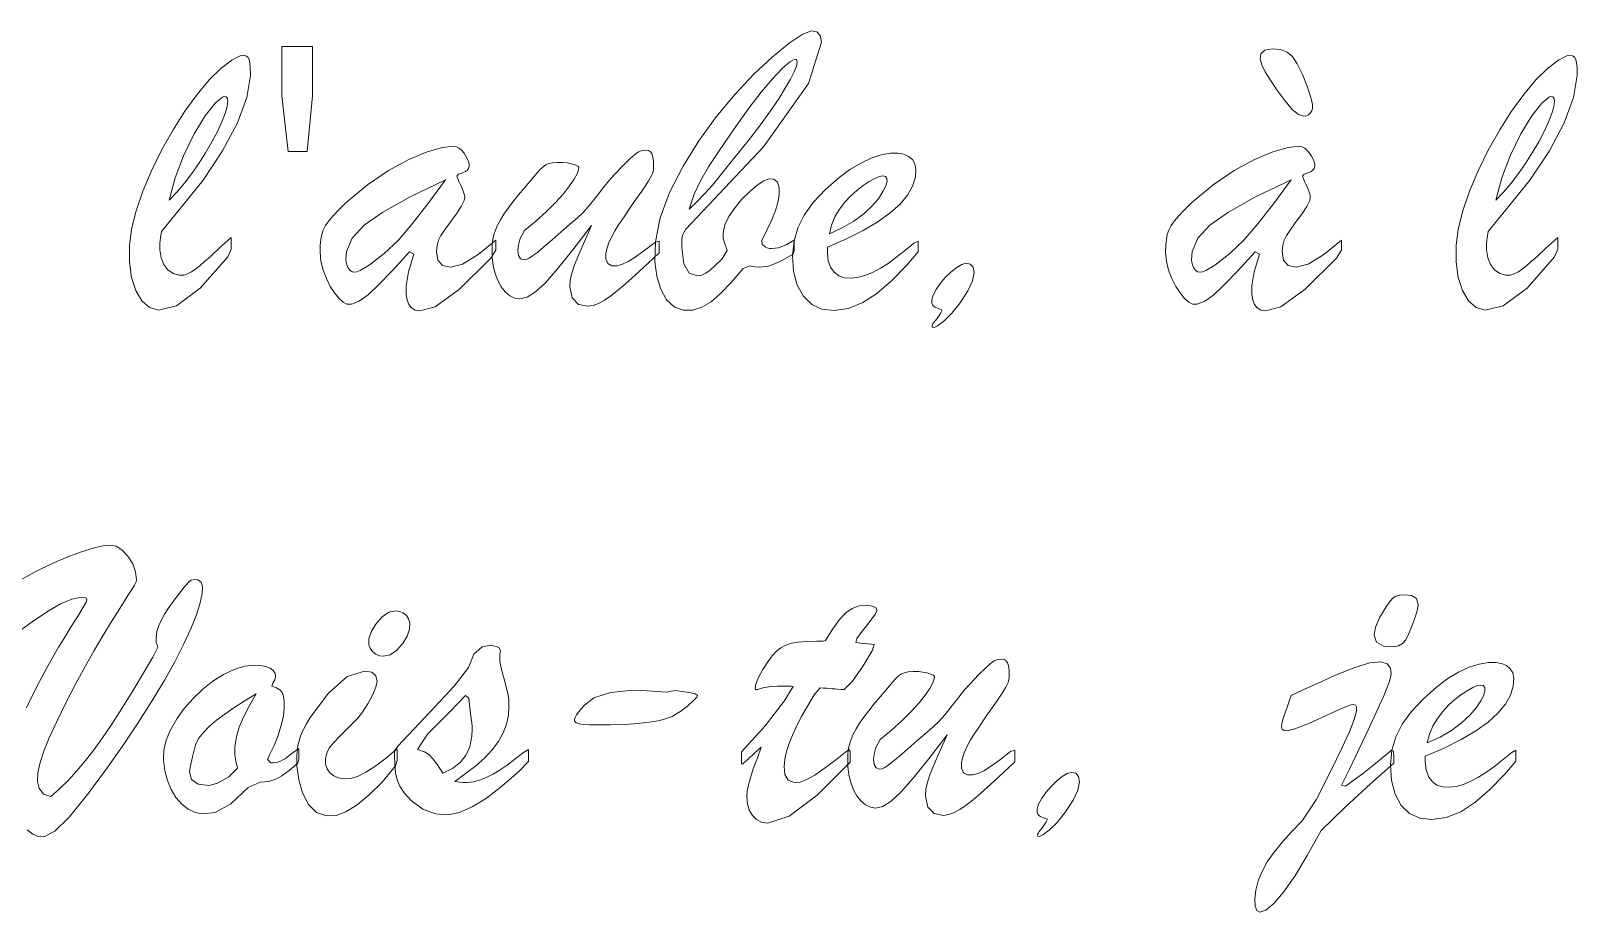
# Model space of a CAD drawing. Header units: inches. Extents: x 3 to 112, y 4 to 120.
# Drawn here: x 28.53 to 50.95, y 107.01 to 119.78 of the extents above; entities that cross this region are included whole.
import ezdxf

# ---------------------------------------------------------------- set-up
doc = ezdxf.new("R2010")
doc.units = ezdxf.units.IN
doc.header["$MEASUREMENT"] = 0
doc.layers.add('Calque 1', color=7, linetype='Continuous')

msp = doc.modelspace()

# ---------------------------------------------------------------- linework, layer by layer
at = {"layer": 'Calque 1', "lineweight": 0}
for points in [[(39.599, 116.748), (39.599, 116.695), (39.599, 116.599), (39.583, 116.543), (39.387, 116.434), (39.223, 116.372), (39.096, 116.355), (39.027, 116.36), (38.955, 116.373), (38.856, 116.337), (38.684, 116.134), (38.53, 115.974), (38.394, 115.856), (38.261, 115.777), (38.128, 115.735), (37.989, 115.731), (37.856, 115.78), (37.747, 115.883), (37.663, 116.039), (37.607, 116.227), (37.579, 116.44), (37.585, 116.725), (37.654, 117.071), (37.789, 117.438), (37.986, 117.818), (38.213, 118.184), (38.468, 118.533), (38.743, 118.861), (39.014, 119.15), (39.279, 119.4), (39.524, 119.6), (39.713, 119.726), (39.845, 119.778), (39.925, 119.765), (39.973, 119.711), (39.992, 119.615), (39.806, 119.016), (39.151, 118.099), (38.026, 116.908), (37.972, 116.812), (37.97, 116.739), (37.969, 116.636), (37.997, 116.404), (38.077, 116.27), (38.198, 116.232), (38.257, 116.242), (38.318, 116.269), (38.378, 116.312), (38.454, 116.38), (38.552, 116.479), (38.626, 116.599), (38.59, 116.695), (38.57, 116.771), (38.568, 116.849), (38.594, 116.967), (38.652, 117.091), (38.74, 117.221), (38.84, 117.341), (38.949, 117.449), (39.063, 117.542), (39.159, 117.605), (39.234, 117.636), (39.302, 117.633), (39.356, 117.589), (39.381, 117.504), (39.379, 117.402), (39.361, 117.295), (39.326, 117.176), (39.274, 117.044), (39.208, 116.9), (39.127, 116.743), (39.132, 116.685), (39.161, 116.663), (39.184, 116.647), (39.208, 116.635), (39.238, 116.628), (39.275, 116.625), (39.369, 116.637), (39.479, 116.678)], [(46.984, 118.543), (46.907, 118.568), (46.818, 118.642), (46.713, 118.772), (46.597, 118.927), (46.501, 119.065), (46.425, 119.185), (46.375, 119.286), (46.353, 119.369), (46.362, 119.446), (46.42, 119.5), (46.528, 119.521), (46.646, 119.51), (46.744, 119.472), (46.821, 119.406), (46.892, 119.301), (46.966, 119.149), (47.039, 118.964), (47.087, 118.816), (47.111, 118.711), (47.112, 118.657), (47.102, 118.621), (47.083, 118.59), (47.055, 118.564), (47.023, 118.548)], [(31.433, 116.787), (31.433, 116.726), (31.433, 116.615), (31.387, 116.506), (30.988, 116.051), (30.644, 115.795), (30.382, 115.735), (30.25, 115.774), (30.14, 115.869), (30.053, 116.019), (29.992, 116.208), (29.961, 116.432), (29.959, 116.668), (29.991, 116.905), (30.057, 117.17), (30.156, 117.458), (30.279, 117.753), (30.426, 118.05), (30.592, 118.344), (30.764, 118.614), (30.94, 118.857), (31.117, 119.068), (31.285, 119.234), (31.444, 119.353), (31.518, 119.395), (31.568, 119.415), (31.608, 119.422), (31.647, 119.416), (31.676, 119.397), (31.695, 119.364), (31.706, 119.316), (31.713, 119.248), (31.714, 119.13), (31.661, 118.812), (31.526, 118.448), (31.312, 118.04), (31.029, 117.616), (30.682, 117.185), (30.423, 116.872), (30.409, 116.779), (30.401, 116.703), (30.403, 116.609), (30.422, 116.493), (30.461, 116.394), (30.519, 116.315), (30.592, 116.263), (30.681, 116.239), (30.749, 116.241), (30.804, 116.258), (30.862, 116.288), (30.923, 116.33), (30.986, 116.38), (31.051, 116.436), (31.134, 116.512), (31.262, 116.629)], [(38.074, 117.198), (38.186, 117.301), (38.298, 117.416), (38.411, 117.545), (38.549, 117.712), (38.725, 117.929), (38.929, 118.186), (39.108, 118.419), (39.256, 118.622), (39.374, 118.795), (39.469, 118.947), (39.544, 119.077), (39.598, 119.185), (39.63, 119.267), (39.641, 119.323), (39.638, 119.349), (39.628, 119.364), (39.606, 119.367), (39.534, 119.328), (39.425, 119.234), (39.281, 119.085), (39.119, 118.893), (38.941, 118.659), (38.718, 118.343), (38.511, 118.042), (38.357, 117.807), (38.244, 117.614), (38.15, 117.411)], [(50.667, 116.787), (50.667, 116.726), (50.667, 116.615), (50.621, 116.506), (50.222, 116.051), (49.878, 115.795), (49.616, 115.735), (49.484, 115.774), (49.374, 115.869), (49.286, 116.019), (49.226, 116.208), (49.195, 116.432), (49.193, 116.668), (49.225, 116.905), (49.291, 117.17), (49.39, 117.458), (49.513, 117.753), (49.66, 118.05), (49.826, 118.344), (49.998, 118.614), (50.174, 118.857), (50.351, 119.068), (50.519, 119.234), (50.678, 119.353), (50.752, 119.395), (50.801, 119.415), (50.842, 119.422), (50.88, 119.416), (50.909, 119.397), (50.928, 119.364), (50.94, 119.316), (50.947, 119.248), (50.948, 119.13), (50.894, 118.812), (50.76, 118.448), (50.546, 118.04), (50.263, 117.616), (49.916, 117.185), (49.657, 116.872), (49.643, 116.779), (49.635, 116.703), (49.636, 116.609), (49.656, 116.493), (49.694, 116.394), (49.752, 116.315), (49.826, 116.263), (49.915, 116.239), (49.982, 116.241), (50.038, 116.258), (50.096, 116.288), (50.156, 116.33), (50.219, 116.38), (50.284, 116.436), (50.368, 116.512), (50.496, 116.629)], [(30.535, 117.327), (30.648, 117.444), (30.757, 117.572), (30.863, 117.711), (30.966, 117.858), (31.064, 118.013), (31.157, 118.172), (31.236, 118.321), (31.3, 118.459), (31.349, 118.582), (31.378, 118.682), (31.388, 118.759), (31.381, 118.8), (31.362, 118.823), (31.336, 118.827), (31.317, 118.821), (31.288, 118.806), (31.203, 118.731), (31.058, 118.546), (30.901, 118.285), (30.745, 117.969), (30.623, 117.649)], [(49.769, 117.327), (49.881, 117.444), (49.991, 117.572), (50.097, 117.711), (50.2, 117.858), (50.298, 118.013), (50.391, 118.172), (50.47, 118.321), (50.534, 118.459), (50.583, 118.582), (50.612, 118.682), (50.622, 118.759), (50.615, 118.8), (50.596, 118.823), (50.57, 118.827), (50.55, 118.821), (50.522, 118.806), (50.436, 118.731), (50.291, 118.546), (50.134, 118.285), (49.979, 117.969), (49.857, 117.649)], [(33.104, 117.291), (33.413, 117.549), (33.715, 117.757), (34.01, 117.916), (34.278, 118.027), (34.499, 118.09), (34.659, 118.107), (34.701, 118.099), (34.74, 118.079), (34.778, 118.047), (34.811, 118.009), (34.839, 117.966), (34.861, 117.92), (34.877, 117.88), (34.885, 117.848), (34.886, 117.819), (34.878, 117.787), (34.86, 117.763), (34.831, 117.744), (34.789, 117.724), (34.732, 117.702), (34.705, 117.673), (34.723, 117.634), (34.743, 117.589), (34.764, 117.539), (34.783, 117.495), (34.798, 117.458), (34.81, 117.426), (34.817, 117.397), (34.821, 117.37), (34.812, 117.321), (34.771, 117.236), (34.696, 117.123), (34.604, 116.997), (34.53, 116.893), (34.477, 116.814), (34.442, 116.747), (34.421, 116.67), (34.413, 116.584), (34.433, 116.458), (34.501, 116.381), (34.617, 116.355), (34.788, 116.401), (35.014, 116.538), (35.274, 116.748), (35.274, 116.692), (35.274, 116.603), (35.201, 116.485), (34.747, 116.035), (34.394, 115.782), (34.171, 115.722), (34.102, 115.735), (34.049, 115.765), (34.012, 115.814), (33.987, 115.88), (33.974, 115.962), (33.974, 116.086), (34.008, 116.29), (34.082, 116.544), (34.019, 116.576), (33.769, 116.304), (33.571, 116.099), (33.421, 115.956), (33.293, 115.864), (33.182, 115.819), (33.113, 115.819), (33.06, 115.848), (32.999, 115.903), (32.933, 115.982), (32.871, 116.078), (32.815, 116.19), (32.767, 116.314), (32.736, 116.442), (32.724, 116.572), (32.725, 116.673), (32.733, 116.756), (32.748, 116.827), (32.77, 116.892), (32.805, 116.958), (32.851, 117.025), (32.914, 117.099), (32.998, 117.188)], [(36.661, 116.958), (36.39, 116.606), (36.167, 116.331), (35.992, 116.131), (35.849, 115.997), (35.725, 115.919), (35.621, 115.896), (35.546, 115.909), (35.476, 115.943), (35.409, 115.999), (35.351, 116.073), (35.302, 116.161), (35.263, 116.265), (35.236, 116.377), (35.221, 116.495), (35.217, 116.607), (35.221, 116.685), (35.23, 116.756), (35.244, 116.823), (35.267, 116.891), (35.298, 116.964), (35.339, 117.042), (35.389, 117.124), (35.449, 117.21), (35.518, 117.301), (35.597, 117.4), (35.687, 117.506), (35.77, 117.602), (35.825, 117.666), (35.873, 117.723), (35.916, 117.771), (35.957, 117.81), (35.997, 117.838), (36.039, 117.856), (36.095, 117.867), (36.169, 117.873), (36.243, 117.873), (36.305, 117.866), (36.366, 117.854), (36.422, 117.838), (36.459, 117.82), (36.476, 117.802), (36.473, 117.768), (36.45, 117.709), (36.407, 117.63), (36.342, 117.532), (36.253, 117.42), (36.139, 117.294), (36.003, 117.157), (35.853, 117.022), (35.689, 116.889), (35.623, 116.772), (35.601, 116.677), (35.592, 116.601), (35.6, 116.527), (35.63, 116.479), (35.682, 116.46), (35.716, 116.465), (35.756, 116.484), (35.806, 116.518), (35.874, 116.57), (35.968, 116.649), (36.089, 116.753), (36.22, 116.868), (36.341, 116.973), (36.454, 117.069), (36.537, 117.15), (36.629, 117.253), (36.73, 117.38), (36.827, 117.505), (36.911, 117.606), (36.989, 117.693), (37.12, 117.829), (37.219, 117.928), (37.286, 117.989), (37.34, 118.027), (37.393, 118.048), (37.444, 118.053), (37.485, 118.046), (37.516, 118.029), (37.536, 118.001), (37.549, 117.955), (37.556, 117.888), (37.558, 117.814), (37.556, 117.776), (37.551, 117.743), (37.543, 117.715), (37.53, 117.684), (37.511, 117.648), (37.486, 117.606), (37.445, 117.544), (37.387, 117.458), (37.312, 117.349), (37.227, 117.225), (37.131, 117.087), (37.049, 116.969), (36.997, 116.882), (36.95, 116.791), (36.908, 116.697), (36.88, 116.617), (36.866, 116.553), (36.869, 116.477), (36.898, 116.408), (36.956, 116.376), (37.03, 116.376), (37.107, 116.397), (37.192, 116.437), (37.29, 116.499), (37.419, 116.591), (37.581, 116.714), (37.639, 116.733), (37.639, 116.639), (37.639, 116.564), (37.477, 116.41), (37.291, 116.24), (37.147, 116.111), (37.035, 116.016), (36.934, 115.937), (36.844, 115.875), (36.761, 115.83), (36.682, 115.802), (36.605, 115.791), (36.469, 115.816), (36.377, 115.91), (36.343, 116.073), (36.35, 116.168), (36.374, 116.271), (36.415, 116.392), (36.476, 116.541), (36.557, 116.73)], [(40.079, 116.646), (40.079, 116.625), (40.079, 116.588), (40.079, 116.559), (40.091, 116.448), (40.124, 116.355), (40.178, 116.282), (40.247, 116.23), (40.329, 116.202), (40.424, 116.197), (40.528, 116.21), (40.634, 116.239), (40.742, 116.285), (40.85, 116.342), (40.958, 116.41), (41.068, 116.49), (41.192, 116.587), (41.332, 116.703), (41.393, 116.734), (41.393, 116.648), (41.393, 116.576), (41.232, 116.385), (41.01, 116.158), (40.798, 115.976), (40.592, 115.842), (40.385, 115.759), (40.175, 115.728), (39.999, 115.748), (39.852, 115.817), (39.731, 115.935), (39.642, 116.096), (39.59, 116.293), (39.575, 116.524), (39.596, 116.733), (39.652, 116.928), (39.743, 117.109), (39.875, 117.291), (40.052, 117.479), (40.249, 117.655), (40.406, 117.771), (40.562, 117.864), (40.716, 117.935), (40.861, 117.982), (40.995, 118.006), (41.104, 118.007), (41.187, 117.991), (41.257, 117.961), (41.311, 117.914), (41.347, 117.853), (41.362, 117.776), (41.355, 117.659), (41.315, 117.529), (41.241, 117.4), (41.133, 117.27), (40.99, 117.142), (40.811, 117.014), (40.599, 116.888), (40.355, 116.766)], [(45.364, 117.291), (45.672, 117.549), (45.974, 117.757), (46.27, 117.916), (46.537, 118.027), (46.758, 118.09), (46.918, 118.107), (46.96, 118.099), (47, 118.079), (47.037, 118.047), (47.07, 118.009), (47.098, 117.966), (47.121, 117.92), (47.136, 117.88), (47.145, 117.848), (47.146, 117.819), (47.137, 117.787), (47.119, 117.763), (47.091, 117.744), (47.048, 117.724), (46.991, 117.702), (46.965, 117.673), (46.982, 117.634), (47.002, 117.589), (47.024, 117.539), (47.042, 117.495), (47.058, 117.458), (47.069, 117.426), (47.077, 117.397), (47.08, 117.37), (47.072, 117.321), (47.03, 117.236), (46.955, 117.123), (46.863, 116.997), (46.79, 116.893), (46.737, 116.814), (46.701, 116.747), (46.68, 116.67), (46.672, 116.584), (46.693, 116.458), (46.761, 116.381), (46.876, 116.355), (47.047, 116.401), (47.274, 116.538), (47.533, 116.748), (47.533, 116.692), (47.533, 116.603), (47.46, 116.485), (47.007, 116.035), (46.654, 115.782), (46.43, 115.722), (46.362, 115.735), (46.309, 115.765), (46.271, 115.814), (46.247, 115.88), (46.233, 115.962), (46.234, 116.086), (46.268, 116.29), (46.342, 116.544), (46.279, 116.576), (46.028, 116.304), (45.83, 116.099), (45.68, 115.956), (45.552, 115.864), (45.442, 115.819), (45.373, 115.819), (45.319, 115.848), (45.258, 115.903), (45.192, 115.982), (45.131, 116.078), (45.074, 116.19), (45.026, 116.314), (44.996, 116.442), (44.983, 116.572), (44.984, 116.673), (44.993, 116.756), (45.007, 116.827), (45.03, 116.892), (45.064, 116.958), (45.111, 117.025), (45.173, 117.099), (45.258, 117.188)], [(34.542, 117.621), (34.028, 117.373), (33.636, 117.154), (33.364, 116.962), (33.19, 116.776), (33.107, 116.585), (33.1, 116.463), (33.109, 116.402), (33.128, 116.351), (33.155, 116.312), (33.188, 116.289), (33.225, 116.283), (33.258, 116.29), (33.305, 116.309), (33.437, 116.386), (33.655, 116.552), (33.859, 116.748), (34.059, 116.982), (34.286, 117.272)], [(40.109, 116.841), (40.295, 116.924), (40.46, 117.021), (40.605, 117.13), (40.725, 117.241), (40.818, 117.348), (40.885, 117.45), (40.927, 117.533), (40.945, 117.597), (40.941, 117.642), (40.921, 117.669), (40.883, 117.678), (40.835, 117.669), (40.769, 117.642), (40.685, 117.596), (40.596, 117.538), (40.507, 117.468), (40.417, 117.388), (40.333, 117.297), (40.256, 117.195), (40.189, 117.084), (40.14, 116.966)], [(46.801, 117.621), (46.287, 117.373), (45.895, 117.154), (45.623, 116.962), (45.45, 116.776), (45.366, 116.585), (45.359, 116.463), (45.369, 116.402), (45.387, 116.351), (45.414, 116.312), (45.447, 116.289), (45.484, 116.283), (45.518, 116.29), (45.565, 116.309), (45.696, 116.386), (45.914, 116.552), (46.118, 116.748), (46.319, 116.982), (46.546, 117.272)], [(41.744, 115.734), (41.685, 115.757), (41.642, 115.776), (41.617, 115.79), (41.601, 115.809), (41.593, 115.838), (41.593, 115.882), (41.612, 115.951), (41.655, 116.032), (41.72, 116.123), (41.793, 116.209), (41.873, 116.287), (41.954, 116.353), (42.026, 116.395), (42.087, 116.412), (42.151, 116.4), (42.193, 116.355), (42.207, 116.277), (42.184, 116.156), (42.116, 116.011), (42.004, 115.841), (41.881, 115.688), (41.767, 115.574), (41.674, 115.507), (41.625, 115.484), (41.6, 115.489), (41.598, 115.51), (41.602, 115.524), (41.61, 115.538), (41.623, 115.554), (41.643, 115.58), (41.669, 115.614), (41.698, 115.655), (41.723, 115.695)], [(39.92, 110.936), (39.954, 110.936), (40.017, 110.936), (40.054, 110.946), (40.158, 111.118), (40.255, 111.252), (40.346, 111.348), (40.438, 111.412), (40.539, 111.449), (40.647, 111.458), (40.735, 111.447), (40.784, 111.419), (40.795, 111.378), (40.775, 111.334), (40.724, 111.261), (40.646, 111.162), (40.569, 111.063), (40.507, 110.975), (40.492, 110.919), (40.558, 110.911), (40.617, 110.904), (40.672, 110.898), (40.719, 110.893), (40.758, 110.888), (40.73, 110.799), (40.596, 110.58), (40.442, 110.358), (40.324, 110.236), (40.273, 110.239), (40.228, 110.243), (40.188, 110.246), (40.149, 110.249), (40.11, 110.252), (40.07, 110.255), (40.024, 110.259), (39.972, 110.262), (39.886, 110.16), (39.789, 109.997), (39.705, 109.847), (39.632, 109.708), (39.572, 109.578), (39.523, 109.456), (39.486, 109.341), (39.462, 109.229), (39.452, 109.123), (39.462, 109.005), (39.51, 108.924), (39.595, 108.89), (39.684, 108.898), (39.782, 108.935), (39.897, 108.999), (40.032, 109.092), (40.196, 109.215), (40.388, 109.368), (40.409, 109.34), (40.409, 109.242), (40.409, 109.184), (39.931, 108.708), (39.523, 108.405), (39.211, 108.304), (39.126, 108.316), (39.053, 108.353), (38.991, 108.413), (38.946, 108.492), (38.919, 108.584), (38.911, 108.687), (38.918, 108.768), (38.935, 108.859), (38.963, 108.959), (39.005, 109.087), (39.065, 109.249), (39.119, 109.401), (39.091, 109.377), (39.064, 109.353), (39.039, 109.329), (39.014, 109.307), (38.991, 109.286), (38.969, 109.266), (38.947, 109.246), (38.924, 109.226), (38.9, 109.205), (38.875, 109.183), (38.851, 109.161), (38.836, 109.158), (38.836, 109.243), (38.836, 109.336), (38.936, 109.445), (39.178, 109.711), (39.451, 110.069), (39.584, 110.283), (39.554, 110.285), (39.527, 110.286), (39.5, 110.287), (39.469, 110.288), (39.436, 110.288), (39.353, 110.287), (39.256, 110.281), (39.179, 110.269), (39.142, 110.26), (39.119, 110.253), (39.096, 110.247), (39.076, 110.24), (39.06, 110.236), (39.049, 110.234), (39.041, 110.235), (39.036, 110.24), (39.034, 110.25), (39.043, 110.313), (39.08, 110.41), (39.145, 110.529), (39.214, 110.639), (39.278, 110.726), (39.339, 110.793), (39.403, 110.843), (39.475, 110.881), (39.557, 110.907), (39.654, 110.923), (39.775, 110.933)], [(48.644, 111.47), (48.635, 111.395), (48.607, 111.301), (48.561, 111.18), (48.51, 111.05), (48.463, 110.958), (48.418, 110.903), (48.359, 110.87), (48.284, 110.856), (48.141, 110.868), (48.039, 110.924), (48.005, 111.026), (48.026, 111.14), (48.089, 111.285), (48.179, 111.437), (48.233, 111.515), (48.279, 111.565), (48.319, 111.59), (48.373, 111.605), (48.444, 111.611), (48.549, 111.601), (48.62, 111.554)], [(33.639, 110.72), (33.585, 110.728), (33.533, 110.75), (33.484, 110.788), (33.449, 110.835), (33.431, 110.891), (33.433, 110.97), (33.466, 111.074), (33.533, 111.186), (33.624, 111.292), (33.719, 111.356), (33.816, 111.377), (33.877, 111.37), (33.931, 111.348), (33.976, 111.311), (34.008, 111.261), (34.024, 111.198), (34.022, 111.113), (33.989, 111.012), (33.924, 110.904), (33.834, 110.803), (33.739, 110.741)], [(33.804, 109.295), (33.804, 109.314), (33.804, 109.35), (33.852, 109.417), (34.316, 109.91), (34.667, 110.287), (34.878, 110.555), (34.953, 110.749), (35.073, 110.856), (35.199, 110.879), (35.244, 110.872), (35.291, 110.857), (35.323, 110.841), (35.33, 110.817), (35.338, 110.791), (35.337, 110.774), (35.331, 110.743), (35.328, 110.704), (35.33, 110.659), (35.34, 110.596), (35.361, 110.51), (35.39, 110.407), (35.414, 110.314), (35.434, 110.233), (35.45, 110.159), (35.459, 110.079), (35.463, 109.992), (35.456, 109.866), (35.428, 109.735), (35.379, 109.608), (35.309, 109.484), (35.22, 109.364), (35.112, 109.248), (34.983, 109.133), (34.83, 109.016), (34.678, 108.906), (34.746, 108.897), (34.803, 108.891), (34.857, 108.89), (34.945, 108.9), (35.037, 108.924), (35.134, 108.963), (35.233, 109.013), (35.334, 109.073), (35.437, 109.143), (35.549, 109.227), (35.673, 109.325), (35.745, 109.371), (35.745, 109.284), (35.745, 109.197), (35.604, 109.049), (35.36, 108.836), (35.135, 108.666), (34.929, 108.539), (34.744, 108.458), (34.578, 108.423), (34.397, 108.436), (34.216, 108.506), (34.044, 108.632), (33.943, 108.741), (33.879, 108.837), (33.84, 108.929), (33.82, 109.029), (33.808, 109.151)], [(32.414, 109.385), (32.414, 109.33), (32.414, 109.23), (32.402, 109.173), (32.277, 109.066), (32.17, 108.987), (32.081, 108.937), (31.982, 108.907), (31.858, 108.894), (31.682, 108.816), (31.431, 108.582), (31.201, 108.456), (31.024, 108.435), (30.915, 108.457), (30.812, 108.505), (30.718, 108.579), (30.635, 108.673), (30.566, 108.787), (30.51, 108.918), (30.473, 109.06), (30.456, 109.214), (30.46, 109.359), (30.493, 109.502), (30.557, 109.654), (30.647, 109.813), (30.756, 109.965), (30.882, 110.109), (31.023, 110.243), (31.171, 110.358), (31.325, 110.455), (31.481, 110.53), (31.629, 110.575), (31.769, 110.591), (31.861, 110.586), (31.937, 110.571), (31.999, 110.546), (32.045, 110.512), (32.071, 110.47), (32.078, 110.421), (32.068, 110.377), (32.041, 110.329), (32.026, 110.284), (32.092, 110.262), (32.141, 110.233), (32.173, 110.196), (32.194, 110.14), (32.205, 110.063), (32.206, 109.966), (32.192, 109.851), (32.162, 109.719), (32.116, 109.572), (32.058, 109.427), (31.989, 109.29), (31.96, 109.226), (31.985, 109.202), (32.007, 109.18), (32.015, 109.178), (32.036, 109.178), (32.053, 109.178), (32.08, 109.179), (32.114, 109.187), (32.149, 109.2), (32.182, 109.218), (32.212, 109.236), (32.241, 109.255), (32.277, 109.282), (32.334, 109.325)], [(41.816, 109.583), (41.546, 109.231), (41.323, 108.955), (41.148, 108.756), (41.005, 108.622), (40.881, 108.543), (40.777, 108.52), (40.702, 108.533), (40.632, 108.568), (40.565, 108.624), (40.507, 108.697), (40.458, 108.786), (40.419, 108.89), (40.392, 109.002), (40.377, 109.119), (40.373, 109.232), (40.377, 109.309), (40.386, 109.381), (40.4, 109.448), (40.422, 109.516), (40.454, 109.589), (40.495, 109.666), (40.545, 109.748), (40.605, 109.835), (40.674, 109.926), (40.753, 110.024), (40.843, 110.131), (40.925, 110.226), (40.98, 110.291), (41.029, 110.347), (41.072, 110.396), (41.112, 110.435), (41.153, 110.463), (41.195, 110.48), (41.251, 110.492), (41.324, 110.497), (41.398, 110.497), (41.461, 110.491), (41.522, 110.479), (41.578, 110.462), (41.615, 110.445), (41.632, 110.427), (41.629, 110.393), (41.606, 110.333), (41.563, 110.254), (41.498, 110.157), (41.409, 110.044), (41.295, 109.918), (41.159, 109.782), (41.009, 109.647), (40.844, 109.514), (40.779, 109.397), (40.757, 109.301), (40.748, 109.225), (40.756, 109.152), (40.786, 109.104), (40.838, 109.085), (40.872, 109.09), (40.912, 109.109), (40.962, 109.142), (41.03, 109.195), (41.124, 109.273), (41.245, 109.378), (41.375, 109.492), (41.497, 109.598), (41.609, 109.694), (41.693, 109.774), (41.785, 109.878), (41.886, 110.005), (41.983, 110.129), (42.067, 110.231), (42.145, 110.317), (42.276, 110.454), (42.375, 110.552), (42.442, 110.614), (42.496, 110.651), (42.549, 110.673), (42.599, 110.678), (42.641, 110.671), (42.672, 110.654), (42.692, 110.626), (42.705, 110.58), (42.712, 110.512), (42.714, 110.439), (42.712, 110.4), (42.707, 110.367), (42.699, 110.339), (42.686, 110.309), (42.667, 110.273), (42.642, 110.231), (42.601, 110.169), (42.543, 110.083), (42.468, 109.974), (42.382, 109.85), (42.287, 109.712), (42.205, 109.593), (42.153, 109.507), (42.105, 109.416), (42.064, 109.322), (42.036, 109.242), (42.022, 109.177), (42.025, 109.101), (42.054, 109.033), (42.112, 109.001), (42.186, 109.001), (42.263, 109.022), (42.348, 109.062), (42.445, 109.124), (42.574, 109.216), (42.736, 109.339), (42.795, 109.357), (42.795, 109.263), (42.795, 109.188), (42.633, 109.035), (42.447, 108.865), (42.303, 108.736), (42.191, 108.64), (42.09, 108.562), (42, 108.5), (41.917, 108.455), (41.838, 108.426), (41.761, 108.415), (41.625, 108.441), (41.533, 108.535), (41.499, 108.697), (41.505, 108.793), (41.53, 108.896), (41.571, 109.017), (41.632, 109.166), (41.713, 109.355)], [(46.72, 109.916), (46.743, 109.98), (46.784, 110.097), (46.805, 110.153), (46.976, 110.231), (47.248, 110.354), (47.413, 110.43), (47.71, 110.554), (47.943, 110.623), (48.104, 110.638), (48.193, 110.61), (48.241, 110.546), (48.25, 110.467), (48.241, 110.414), (48.221, 110.345), (48.19, 110.258), (48.145, 110.148), (48.085, 110.012), (48.011, 109.851), (47.928, 109.674), (47.837, 109.482), (47.739, 109.276), (47.637, 109.065), (47.533, 108.851), (47.59, 108.838), (47.73, 108.937), (47.856, 109.031), (47.976, 109.125), (48.109, 109.233), (48.256, 109.358), (48.288, 109.345), (48.291, 109.242), (48.293, 109.173), (47.953, 108.872), (47.586, 108.533), (47.238, 108.195), (47.036, 107.831), (46.857, 107.532), (46.693, 107.3), (46.551, 107.136), (46.436, 107.041), (46.35, 107.014), (46.307, 107.037), (46.282, 107.098), (46.276, 107.2), (46.291, 107.333), (46.325, 107.468), (46.381, 107.602), (46.457, 107.741), (46.556, 107.884), (46.676, 108.032), (46.812, 108.183), (46.964, 108.335), (47.166, 108.638), (47.378, 109.062), (47.537, 109.389), (47.646, 109.626), (47.716, 109.803), (47.75, 109.925), (47.75, 109.982), (47.734, 110.01), (47.703, 110.023), (47.653, 110.013), (47.525, 109.96), (47.308, 109.861), (47.048, 109.743), (46.856, 109.667), (46.738, 109.637), (46.695, 109.642), (46.672, 109.664), (46.663, 109.702), (46.669, 109.746), (46.688, 109.817)], [(48.746, 109.271), (48.746, 109.25), (48.746, 109.213), (48.746, 109.183), (48.758, 109.072), (48.792, 108.98), (48.845, 108.906), (48.914, 108.854), (48.996, 108.826), (49.092, 108.821), (49.195, 108.834), (49.301, 108.864), (49.409, 108.909), (49.517, 108.967), (49.625, 109.035), (49.735, 109.114), (49.859, 109.211), (50, 109.327), (50.06, 109.358), (50.06, 109.273), (50.06, 109.201), (49.899, 109.01), (49.677, 108.783), (49.465, 108.601), (49.26, 108.466), (49.052, 108.384), (48.842, 108.353), (48.666, 108.372), (48.519, 108.441), (48.398, 108.559), (48.309, 108.72), (48.257, 108.918), (48.242, 109.148), (48.263, 109.357), (48.319, 109.552), (48.41, 109.734), (48.542, 109.916), (48.719, 110.104), (48.916, 110.279), (49.073, 110.396), (49.229, 110.489), (49.383, 110.56), (49.528, 110.607), (49.662, 110.63), (49.771, 110.631), (49.854, 110.616), (49.924, 110.585), (49.978, 110.539), (50.014, 110.478), (50.029, 110.401), (50.022, 110.284), (49.982, 110.154), (49.908, 110.024), (49.8, 109.895), (49.657, 109.767), (49.478, 109.639), (49.266, 109.513), (49.022, 109.39)], [(33.843, 109.379), (33.843, 109.318), (33.843, 109.209), (33.82, 109.131), (33.624, 108.898), (33.438, 108.71), (33.261, 108.566), (33.1, 108.467), (32.956, 108.413), (32.815, 108.407), (32.67, 108.458), (32.555, 108.572), (32.47, 108.742), (32.414, 108.931), (32.387, 109.133), (32.385, 109.27), (32.391, 109.349), (32.403, 109.424), (32.42, 109.496), (32.439, 109.56), (32.46, 109.614), (32.487, 109.668), (32.527, 109.739), (32.581, 109.83), (32.844, 110.186), (33.115, 110.425), (33.368, 110.504), (33.473, 110.487), (33.534, 110.436), (33.551, 110.355), (33.534, 110.273), (33.488, 110.165), (33.415, 110.032), (33.337, 109.911), (33.266, 109.818), (33.164, 109.716), (33.019, 109.572), (32.918, 109.464), (32.858, 109.39), (32.821, 109.315), (32.803, 109.234), (32.804, 109.155), (32.825, 109.09), (32.865, 109.033), (32.922, 108.986), (32.992, 108.956), (33.073, 108.944), (33.17, 108.951), (33.277, 108.983), (33.39, 109.039), (33.517, 109.123), (33.668, 109.236)], [(48.776, 109.466), (48.962, 109.549), (49.127, 109.645), (49.272, 109.755), (49.392, 109.866), (49.485, 109.973), (49.552, 110.075), (49.594, 110.158), (49.612, 110.221), (49.608, 110.266), (49.588, 110.294), (49.55, 110.303), (49.502, 110.294), (49.436, 110.266), (49.352, 110.221), (49.263, 110.163), (49.174, 110.093), (49.084, 110.012), (49, 109.921), (48.923, 109.82), (48.856, 109.709), (48.807, 109.591)], [(31.796, 110.174), (31.626, 110.07), (31.475, 109.973), (31.342, 109.883), (31.224, 109.795), (31.121, 109.706), (31.032, 109.616), (30.964, 109.526), (30.916, 109.436), (30.873, 109.262), (30.842, 109.114), (30.83, 109.045), (30.858, 108.936), (30.957, 108.865), (31.116, 108.845), (31.237, 108.88), (31.402, 108.973), (31.526, 109.1), (31.501, 109.199), (31.488, 109.295), (31.49, 109.413), (31.511, 109.551), (31.553, 109.691), (31.614, 109.837), (31.695, 109.998)], [(34.923, 109.754), (34.907, 109.885), (34.879, 110.112), (34.832, 110.151), (34.612, 109.921), (34.281, 109.589), (34.135, 109.37), (34.236, 109.334), (34.307, 109.291), (34.36, 109.234), (34.426, 109.146), (34.506, 109.025), (34.642, 109.094), (34.753, 109.179), (34.838, 109.281), (34.896, 109.408), (34.925, 109.564), (34.929, 109.662), (34.929, 109.683), (34.928, 109.701), (34.927, 109.719), (34.925, 109.736)], [(37.75, 110.198), (37.811, 110.212), (37.853, 110.22), (37.875, 110.224), (37.908, 110.22), (37.969, 110.21), (38.041, 110.197), (38.071, 110.193), (38.098, 110.188), (38.12, 110.184), (38.141, 110.179), (38.16, 110.173), (38.177, 110.165), (38.189, 110.158), (38.194, 110.15), (38.185, 110.128), (38.139, 110.078), (38.054, 110.002), (37.942, 109.915), (37.829, 109.849), (37.716, 109.807), (37.624, 109.784), (37.497, 109.764), (37.33, 109.747), (37.137, 109.733), (36.93, 109.726), (36.73, 109.724), (36.625, 109.726), (36.541, 109.732), (36.478, 109.741), (36.436, 109.757), (36.414, 109.782), (36.413, 109.808), (36.423, 109.834), (36.444, 109.87), (36.474, 109.915), (36.512, 109.962), (36.557, 110.011), (36.695, 110.115), (36.937, 110.196), (37.26, 110.228), (37.387, 110.225), (37.537, 110.215)], [(43.272, 108.358), (43.213, 108.381), (43.17, 108.4), (43.144, 108.415), (43.129, 108.434), (43.12, 108.463), (43.12, 108.507), (43.14, 108.575), (43.183, 108.656), (43.248, 108.748), (43.321, 108.834), (43.4, 108.912), (43.482, 108.978), (43.554, 109.019), (43.614, 109.036), (43.679, 109.025), (43.72, 108.98), (43.734, 108.901), (43.711, 108.781), (43.644, 108.635), (43.531, 108.466), (43.409, 108.313), (43.295, 108.199), (43.202, 108.131), (43.153, 108.108), (43.128, 108.114), (43.125, 108.135), (43.13, 108.149), (43.138, 108.163), (43.151, 108.179), (43.17, 108.204), (43.196, 108.239), (43.226, 108.28), (43.251, 108.32)]]:
    msp.add_lwpolyline(points, close=True, dxfattribs=at)
for points in [[(32.168, 118.84), (32.168, 119.551), (32.612, 119.551), (32.612, 118.84), (32.537, 118.032), (32.261, 118.032), (32.168, 118.84)], [(28.335, 111.799), (28.596, 111.942), (28.842, 112.062), (29.065, 112.16), (29.265, 112.234), (29.437, 112.285), (29.577, 112.317), (29.683, 112.329), (29.768, 112.313), (29.852, 112.26), (29.937, 112.171), (30.008, 112.059), (30.05, 111.944), (30.064, 111.825), (30.056, 111.797), (30.033, 111.75), (29.994, 111.685), (29.939, 111.599), (29.869, 111.489), (29.785, 111.356), (29.686, 111.198), (29.574, 111.014), (29.45, 110.802), (29.319, 110.571), (29.185, 110.323), (29.045, 110.054), (28.906, 109.773), (28.797, 109.537), (28.718, 109.345), (28.664, 109.179), (28.634, 109.03), (28.628, 108.904), (28.654, 108.808), (28.716, 108.721), (28.819, 108.688), (28.947, 108.799), (29.075, 108.923), (29.2, 109.06), (29.325, 109.208), (29.449, 109.367), (29.572, 109.539), (29.706, 109.736), (29.852, 109.965), (30.009, 110.221), (30.16, 110.472), (30.299, 110.708), (30.374, 110.85), (30.368, 110.869), (30.361, 110.887), (30.354, 110.905), (30.349, 110.921), (30.347, 110.936), (30.348, 110.987), (30.36, 111.078), (30.386, 111.165), (30.424, 111.248), (30.469, 111.33), (30.52, 111.41), (30.58, 111.493), (30.658, 111.595), (30.756, 111.718), (30.821, 111.797), (30.857, 111.821), (30.897, 111.833), (30.954, 111.828), (30.999, 111.792), (31.02, 111.726), (31.016, 111.627), (30.987, 111.492), (30.931, 111.322), (30.851, 111.118), (30.746, 110.891), (30.617, 110.64), (30.464, 110.365), (30.286, 110.07), (30.084, 109.752), (29.859, 109.417), (29.615, 109.071), (29.351, 108.716), (29.088, 108.39), (28.877, 108.184), (28.719, 108.102), (28.639, 108.109), (28.562, 108.143), (28.479, 108.203)], [(28.467, 109.971), (28.558, 110.164), (28.657, 110.356), (28.757, 110.544), (28.849, 110.708), (28.933, 110.849), (29.017, 110.987), (29.108, 111.134), (29.207, 111.291), (29.286, 111.421), (29.332, 111.501), (29.344, 111.535), (29.335, 111.559), (29.312, 111.572), (29.26, 111.575), (29.124, 111.546), (28.962, 111.478), (28.773, 111.369), (28.548, 111.219), (28.283, 111.027)]]:
    msp.add_lwpolyline(points, dxfattribs=at)

doc.saveas('drawing.dxf')
